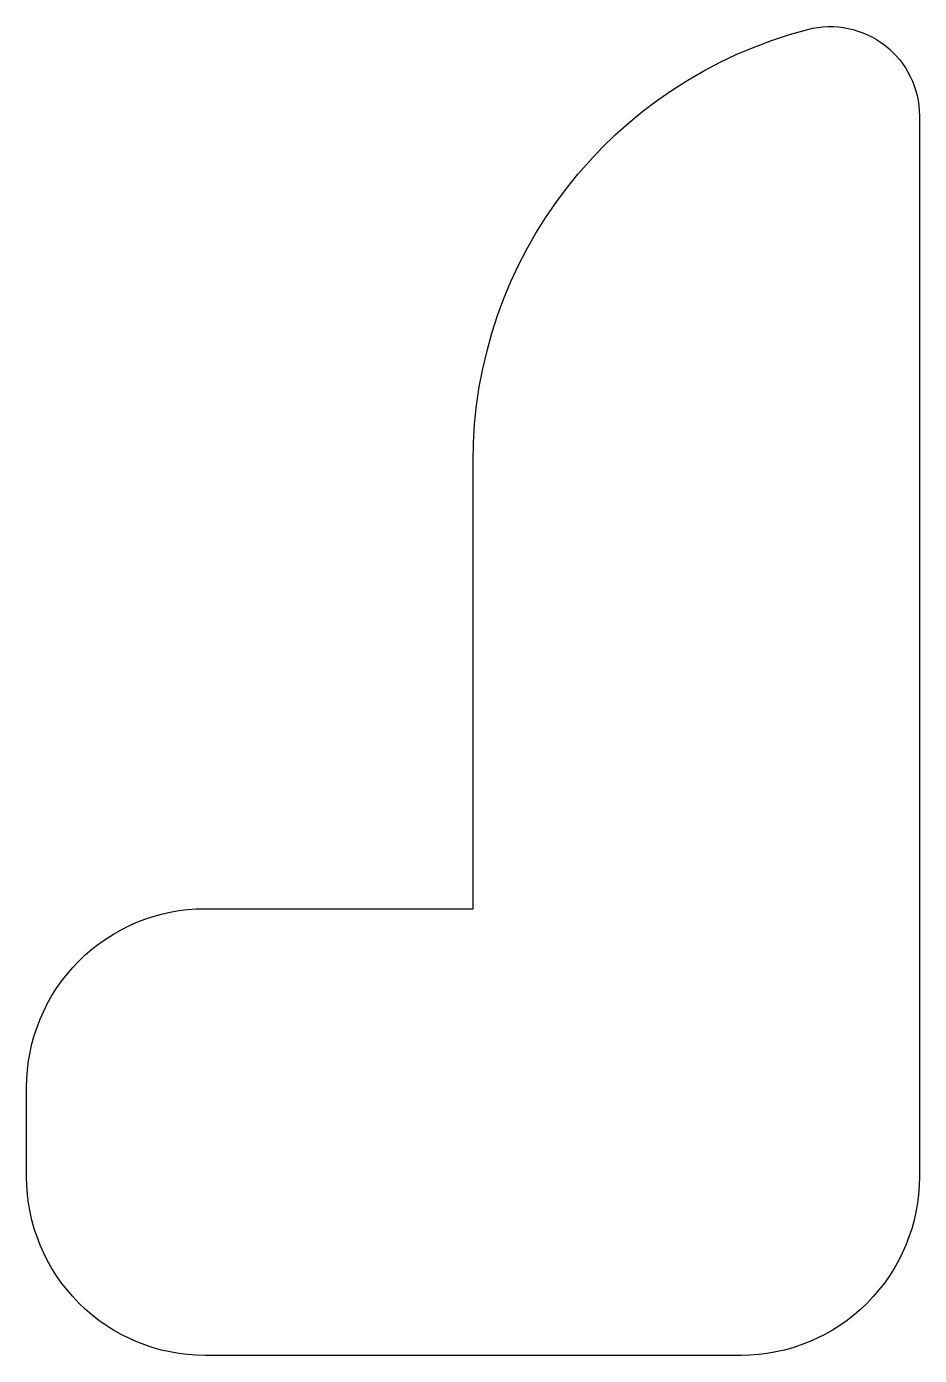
# Model space of a CAD drawing. Header units: millimetres. Extents: x -35 to -25, y 35 to 49.9.
import ezdxf

# ---------------------------------------------------------------- set-up
doc = ezdxf.new("R2010")
doc.units = ezdxf.units.MM
doc.layers.get('0').update_dxf_attribs({"linetype": 'CONTINUOUS'})

msp = doc.modelspace()

# ---------------------------------------------------------------- linework, layer by layer
msp.add_lwpolyline([(-26.25, 49.841, -0.490314), (-25, 48.873), (-25, 37, -0.414214), (-27, 35), (-33, 35, -0.414214), (-35, 37), (-35, 38, -0.414214), (-33, 40), (-30, 40), (-30, 45, -0.341999)], format="xyb", close=True)

doc.saveas('drawing.dxf')
